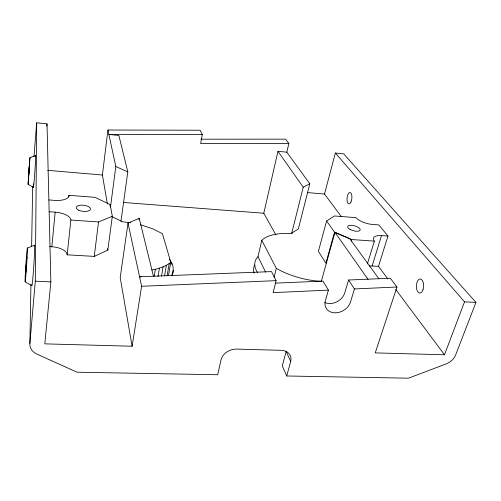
<?xml version="1.0" encoding="UTF-8"?>
<svg xmlns="http://www.w3.org/2000/svg" width="501" height="501" viewBox="0 0 501 501"><rect width="100%" height="100%" fill="white"/><g stroke="black" fill="none" stroke-linecap="round" stroke-linejoin="round"><path stroke-width="0.75" d="M35.546 155.542L29.872 157.702L28.075 184.318L33.404 187.424M341.3 216.538L324.504 194.037L335.357 153.037L343.717 153.882L475.95 302.404L455.584 355.09A12.719 9.037 -32.1 0 1 446.692 363.701L408.49 378.186L286.722 375.988L290.693 361.409A13.276 10.177 -23.5 0 0 281.074 350.312L236.572 349.097A13.502 10.496 -20.5 0 0 221.035 359.781L217.703 374.742L77.073 372.205L36.41 353.888A14.936 11.855 -5.4 0 1 29.872 343.448L35.302 281.155L36.692 122.814L47.013 123.86L50.858 281.906L44.808 343.855L132.107 346.241L141.614 286.284L128.012 223.145L139.209 218.286L153.387 275.976M29.872 343.448L30.924 284.806M31.613 246.492L32.697 186.284M33.993 156.744L36.692 122.814M46.812 126.164L47.013 123.86M48.916 199.949L54.697 200.381A14.648 6.05 5.8 0 0 68.963 195.321L94.983 197.344L110.207 204.583L112.318 216.269L107.821 250.105L94.251 256.393L67.159 254.827A15.237 7.302 4.8 0 0 51.841 246.749L55.16 212.167L49.204 211.741M68.806 196.868L68.963 195.321M67.159 254.827L70.873 220.033A15.581 6.864 5.5 0 0 55.16 212.167M107.421 203.988L102.398 175.024L107.94 130.022L200.118 130.222L202.298 134.537L200.657 143.599L288.877 143.455L286.822 152.191L309.8 183.773L298.314 229.02L291.776 233.04L292.127 233.629A48.359 21.286 14.8 0 0 262.893 239.315L261.798 240.355L258.002 256.706L257.414 257.289A47.839 21.994 14.9 0 0 257.57 272.563M94.251 256.393L98.534 221.956L112.318 216.269M110.007 206.13L110.207 204.583M110.508 207.019L115.806 166.52L107.94 130.022M29.935 157.715L28.075 184.318M130.592 222.72L121.117 221.642L120.991 221.029L127.811 171.881L118.862 135.445L108.892 134.45L202.298 134.537M128.012 223.145L120.196 277.61L132.107 346.241M138.984 219.82L139.209 218.286M154.208 276.226L155.36 269.287C160.84 267.885 166.388 265.956 170.797 262.292L162.456 233.71L152.774 228.813L140.612 224.817M157.997 276.608L159.418 268.16M161.541 275.995L163.107 266.814M164.547 275.932L166.388 265.261M167.115 275.669L169.238 263.526M168.455 275.644L170.797 262.292M171.542 264.353L171.787 262.981L169.476 259.343M172.294 275.531C173.271 271.385 173.916 266.908 171.787 262.981M173.252 270.346L172.263 275.894L172.25 274.047M275.907 234.913L263.783 213.238L277.98 151.308L286.822 152.191M274.122 277.235L276.314 268.317L261.798 240.355M141.057 276.84L139.566 276.765L271.529 271.598L276.107 280.654L273.139 292.622L328.412 290.117L325.362 300.838A13.684 10.69 -29.5 0 0 334.605 312.806A13.684 10.69 -29.5 0 0 350.518 301.997L354.457 288.939L348.558 280.009L390.348 278.23L396.955 287.01L375.236 352.892L444.487 354.783L464.527 301.852L335.357 153.037M291.776 233.04L303.237 187.224L309.8 183.773M326.614 220.972L318.392 251.364L325.907 263.2L334.511 232.214L326.614 220.972L334.468 215.975L356.042 217.653A12.988 4.885 15.7 0 0 372.512 224.442L378.825 224.924L387.974 236.046L378.487 266.363L387.849 278.9M321.348 281.268L334.956 232.32L349.698 238.614L378.938 278.813M351.251 241.025L351.683 239.541L374.36 241.119A13.815 5.43 16.7 0 1 381.512 235.583L387.974 236.046M348.558 280.009L344.738 292.903A13.427 10.584 -29.7 0 1 324.729 302.479M367.408 263.902L374.36 241.119M369.212 266.018A13.54 5.805 17.2 0 1 372.13 265.981L381.512 235.583M171.843 275.068L172.789 272.744M27.373 248.095L34.538 245.139M151.697 270.033L155.36 269.287M354.457 288.939L396.955 287.01M141.614 286.284L276.107 280.654M275.644 283.115L322.957 281.099L328.412 290.117M200.845 139.19L285.639 139.153L288.877 143.455M35.302 281.155L50.858 281.906M464.527 301.852L475.95 302.404M49.655 246.617L51.841 246.749M372.13 265.981L378.487 266.363M70.873 220.033L98.534 221.956M123.509 202.473L263.783 213.238M47.676 170.34L102.398 175.024M307.376 192.572L324.504 194.037M334.511 232.214L351.683 239.541M115.806 166.52L127.811 171.881M112.13 216.745L120.991 221.029M25.1 281.881L31.832 285.595M276.314 268.317L278.806 269.732A48.359 21.286 14.8 0 0 320.696 281.286M395.803 289.565L444.487 354.783M277.98 151.308L303.237 187.224M334.956 232.32L368.022 279.339M258.002 256.706L265.574 272.106M290.693 361.409L286.146 351.477L282.295 365.893L286.722 375.988M107.596 248.646L107.821 250.105M35.377 156.619A16.082 0.395 -86 0 1 35.001 169.676A16.082 0.395 -86 0 1 33.316 187.255M33.316 185.395A16.082 0.395 -86 0 1 33.373 183.829M34.325 245.922A20.278 0.626 -86.2 0 1 33.817 265.511A20.278 0.626 -86.2 0 1 31.726 284.743M254.057 273.039A47.67 22.213 15 0 1 254.577 264.985M29.434 164.635L28.544 177.392L29.434 164.635M26.816 257.132L25.695 273.083L26.816 257.132M349.992 229.395A6.513 2.549 15.6 0 0 360.181 230.116A6.513 2.549 15.6 0 0 351.639 225.275A6.513 2.549 15.6 0 0 349.992 229.395M78.576 210.169A7.202 3.081 6.6 0 0 90.355 209.606A7.202 3.081 6.6 0 0 81.099 205.153A7.202 3.081 6.6 0 0 78.576 210.169M423.013 289.697A7.064 3.632 -88 0 0 420.27 278.969A7.064 3.632 -88 0 0 416.732 289.409A7.064 3.632 -88 0 0 423.013 289.697M25.726 276.765A16.94 0.376 -86.2 0 0 27.442 248.602A16.94 0.376 -86.2 0 0 25.576 269.601A16.94 0.376 -86.2 0 0 25.726 276.765M351.019 201.89A5.755 2.411 -84.5 0 0 350.337 192.547A5.755 2.411 -84.5 0 0 347.036 200.137A5.755 2.411 -84.5 0 0 351.019 201.89"/></g></svg>
